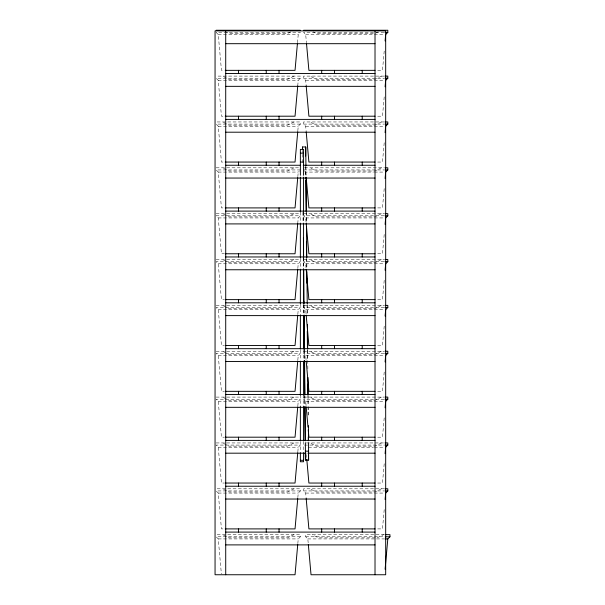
<?xml version="1.0" encoding="UTF-8"?>
<svg xmlns="http://www.w3.org/2000/svg" width="605" height="605" viewBox="0 0 605 605"><rect width="100%" height="100%" fill="white"/><g stroke="black" fill="none" stroke-linecap="round" stroke-linejoin="round"><path stroke-width="0.45" stroke-dasharray="3.02 2.27" d="M302.47 154.26L302.5 164.326M302.47 153.368L302.477 150.69M297.494 42.781L298.235 34.515L300.367 32.383L216.121 32.383L218.254 34.515L221.453 70.346L224.281 70.346M297.743 85.88L298.235 80.367L300.367 78.234L300.367 76.101L216.121 76.101M297.826 130.816L298.235 126.226L300.367 124.093L300.367 121.96L216.121 121.96M297.826 176.675L298.235 172.077L299.301 171.011M297.743 223.449L298.235 217.936L300.367 215.804L216.121 215.804L218.254 217.936L221.453 253.767L224.281 253.767M297.826 268.386L298.235 263.788L300.367 261.655L216.121 261.655L218.254 263.788L221.453 299.619L224.281 299.619M297.826 314.237L298.235 309.647L300.367 307.514L216.121 307.514L218.254 309.647L221.453 345.478L224.281 345.478M297.826 360.096L298.235 355.498L300.367 353.365L216.121 353.365L218.254 355.498L221.453 391.329L224.281 391.329M297.826 405.947L298.235 401.357L300.367 399.224L216.121 399.224L218.254 401.357L221.453 437.188L224.281 437.188M297.826 451.806L298.235 447.208L300.367 445.076L216.121 445.076L218.254 447.208L221.453 483.04L224.281 483.04M297.826 497.658L298.235 493.067L300.367 490.935L300.367 488.802L216.121 488.802M297.826 543.509L298.235 538.919L300.367 536.786L300.367 534.654L216.121 534.654M384.205 51.054L382.481 70.346L375.879 70.346M384.205 96.906L382.481 116.198L375.879 116.198M384.205 142.765L382.481 162.057L375.879 162.057M384.205 188.616L382.481 207.908L375.879 207.908M384.205 234.475L382.481 253.767L375.879 253.767M384.205 280.327L382.481 299.619L375.879 299.619M384.205 326.186L382.481 345.478L375.879 345.478M384.205 372.037L382.481 391.329L375.879 391.329M384.205 417.889L382.481 437.188L375.879 437.188M384.205 463.748L382.481 483.04L375.879 483.04M384.205 509.599L382.481 528.899L375.879 528.899M290.771 31.853L287.572 33.449L228.917 33.449L226.52 32.246M378.216 31.853L375.017 33.449L316.362 33.449L313.163 31.853M293.97 76.101L287.572 79.3L228.917 79.3L222.519 76.101M381.415 76.101L375.017 79.3L316.362 79.3L309.964 76.101M293.97 121.96L287.572 125.159L228.917 125.159L222.519 121.96M381.415 121.96L375.017 125.159L316.362 125.159L309.964 121.96M293.97 167.812L287.572 171.011L228.917 171.011L222.519 167.812M381.415 167.812L375.017 171.011L316.362 171.011L309.964 167.812M293.97 213.671L287.572 216.87L228.917 216.87L222.519 213.671M381.415 213.671L375.017 216.87L316.362 216.87L309.964 213.671M293.97 259.522L287.572 262.721L228.917 262.721L222.519 259.522M381.415 259.522L375.017 262.721L316.362 262.721L309.964 259.522M293.97 305.381L287.572 308.58L228.917 308.58L222.519 305.381M381.415 305.381L375.017 308.58L316.362 308.58L309.964 305.381M293.97 351.233L287.572 354.432L228.917 354.432L222.519 351.233M381.415 351.233L375.017 354.432L316.362 354.432L309.964 351.233M293.97 397.092L287.572 400.291L228.917 400.291L222.519 397.092M381.415 397.092L375.017 400.291L316.362 400.291L309.964 397.092M293.97 442.943L287.572 446.142L228.917 446.142L222.519 442.943M381.415 442.943L375.017 446.142L316.362 446.142L309.964 442.943M293.97 488.802L287.572 492.001L228.917 492.001L222.519 488.802M381.415 488.802L375.017 492.001L316.362 492.001L309.964 488.802M293.97 534.654L287.572 537.853L228.917 537.853L222.519 534.654M377.149 537.853L383.547 534.654M384.069 32.383L303.566 32.383L305.699 34.515L306.44 42.781M218.254 34.515L298.235 34.515M305.699 34.515L373.444 34.515M374.389 34.515L383.797 34.515M384.069 76.101L303.566 76.101L303.566 78.234L305.699 80.367L306.19 85.88M300.367 78.234L216.121 78.234L218.254 80.367L221.453 116.198L224.281 116.198M303.566 78.234L384.069 78.234M218.254 80.367L298.235 80.367M305.699 80.367L373.444 80.367M374.389 80.367L383.797 80.367M384.069 121.96L303.566 121.96L303.566 124.093L305.699 126.226L306.107 130.816M300.367 124.093L216.121 124.093L218.254 126.226L221.453 162.057L224.281 162.057M303.566 124.093L384.069 124.093M218.254 126.226L298.235 126.226M305.699 126.226L373.444 126.226M374.389 126.226L383.797 126.226M216.121 167.812L299.43 167.812M304.504 167.812L384.069 167.812M300.367 169.945L216.121 169.945L218.254 172.077L221.453 207.908L224.281 207.908M303.566 169.945L384.069 169.945M218.254 172.077L298.235 172.077M304.633 171.011L305.699 172.077L373.444 172.077M374.389 172.077L383.797 172.077M216.121 213.671L300.367 213.671M303.566 213.671L384.069 213.671M384.069 215.804L303.566 215.804L305.699 217.936L306.19 223.449M218.254 217.936L298.235 217.936M305.699 217.936L373.444 217.936M374.389 217.936L383.797 217.936M216.121 259.522L300.367 259.522M303.566 259.522L384.069 259.522M384.069 261.655L303.566 261.655L305.699 263.788L306.107 268.386M218.254 263.788L298.235 263.788M305.699 263.788L373.444 263.788M374.389 263.788L383.797 263.788M216.121 305.381L300.367 305.381M303.566 305.381L384.069 305.381M384.069 307.514L303.566 307.514L305.699 309.647L306.107 314.237M218.254 309.647L298.235 309.647M305.699 309.647L373.444 309.647M374.389 309.647L383.797 309.647M216.121 351.233L300.367 351.233M303.566 351.233L384.069 351.233M384.069 353.365L303.566 353.365L305.699 355.498L306.107 360.096M218.254 355.498L298.235 355.498M305.699 355.498L373.444 355.498M374.389 355.498L383.797 355.498M216.121 397.092L300.367 397.092M303.566 397.092L384.069 397.092M384.069 399.224L303.566 399.224L305.699 401.357L306.107 405.947M218.254 401.357L298.235 401.357M305.699 401.357L373.444 401.357M374.389 401.357L383.797 401.357M216.121 442.943L300.367 442.943M306.372 442.943L384.069 442.943M304.504 445.076L384.069 445.076M218.254 447.208L298.235 447.208M308.52 447.208L373.444 447.208M374.389 447.208L383.797 447.208M384.069 488.802L303.566 488.802L303.566 490.935L305.699 493.067L306.107 497.658M300.367 490.935L216.121 490.935L218.254 493.067L221.453 528.899L224.281 528.899M303.566 490.935L384.069 490.935M218.254 493.067L298.235 493.067M305.699 493.067L373.444 493.067M374.389 493.067L383.797 493.067M384.326 534.654L305.699 534.654L305.699 536.786L307.832 538.919L308.24 543.509M300.367 536.786L216.121 536.786L218.254 538.919L221.37 573.835M305.699 536.786L384.326 536.786M375.289 537.853L318.495 537.853L312.097 534.654M218.254 538.919L298.235 538.919M307.832 538.919L384.046 538.919M305.699 172.077L306.024 175.752M306.357 454.559L306.682 458.235M305.933 166.814L306.024 176.259M306.364 212.158L306.47 223.495M306.803 258.448L306.901 268.839M307.249 304.738L307.332 314.184M307.68 350.083L307.763 359.529M307.779 360.474L307.869 369.92M308.111 395.428L308.21 405.819M308.217 406.764L308.3 415.264M305.722 166.216L305.82 176.592M306.16 212.431L306.259 222.806M306.599 258.645L306.69 268.076M307.037 304.859L307.128 314.29M307.469 350.129L307.559 359.559M307.9 395.405L307.998 405.773M308.005 406.719L308.089 415.211M303.166 212.158L303.264 222.549M303.597 257.503L303.702 268.839M304.05 304.738L304.134 314.184M304.481 350.083L304.565 359.529M304.912 395.428L305.011 405.819M302.961 212.431L303.06 222.806M303.392 257.7L303.491 268.076M303.839 304.859L303.929 314.29M304.27 350.129L304.36 359.559M304.701 395.405L304.799 405.773M303.566 212.09L303.566 222.474M303.566 258.116L303.566 268.718M303.566 304.436L303.566 314.963M303.566 349.803L303.566 360.27M303.566 395.178L303.566 406.522M303.566 441.431L303.566 451.897M300.367 212.09L300.367 222.474M300.367 258.116L300.367 268.718M300.367 303.642L300.367 314.963M300.367 349.803L300.367 360.27M300.367 395.178L300.367 406.522M300.367 441.431L300.367 451.897"/><path stroke-width="0.91" d="M305.661 156.045L305.744 146.97L302.545 146.97L302.492 149.76M308.558 442.663L308.618 460.087L305.419 460.087L305.359 442.663M297.41 43.704L295.036 70.346L225.226 70.346M297.743 85.88L295.036 116.198L225.226 116.198M297.743 131.739L295.036 162.057L225.226 162.057M297.743 177.59L295.036 207.908L225.226 207.908M297.743 223.449L295.036 253.767L225.226 253.767M297.743 269.301L295.036 299.619L225.226 299.619M297.743 315.16L295.036 345.478L225.226 345.478M297.743 361.011L295.036 391.329L225.226 391.329M297.743 406.87L295.036 437.188L225.226 437.188M297.743 452.721L295.036 483.04L225.226 483.04M297.743 498.58L295.036 528.899L225.226 528.899M297.743 544.432L295.036 574.75L215.055 574.75L215.055 30.893L385.68 30.893L385.68 574.75L311.03 574.75L308.323 544.432M385.105 40.943L385.68 34.515L387.813 32.383L387.813 30.25L303.566 30.25M385.105 86.802L385.68 80.367L387.813 78.234L387.813 76.101L385.007 76.101M385.105 132.654L385.68 126.226L387.813 124.093L387.813 121.96L385.007 121.96M385.105 178.513L385.68 172.077L387.813 169.945L387.813 167.812L385.007 167.812M385.105 224.364L385.68 217.936L387.813 215.804L387.813 213.671L385.007 213.671M385.105 270.223L385.68 263.788L387.813 261.655L387.813 259.522L385.007 259.522M385.105 316.075L385.68 309.647L387.813 307.514L387.813 305.381L385.007 305.381M385.105 361.934L385.68 355.498L387.813 353.365L387.813 351.233L385.007 351.233M385.105 407.785L385.68 401.357L387.813 399.224L387.813 397.092L385.007 397.092M385.105 453.644L385.68 447.208L387.813 445.076L387.813 442.943L385.007 442.943M385.105 499.496L385.68 493.067L387.813 490.935L387.813 488.802L385.007 488.802M385.105 569.237L387.813 538.919L389.945 536.786L389.945 534.654L385.264 534.654M216.121 30.25L300.367 30.25M385.007 32.383L387.813 32.383M225.718 43.689L375.017 43.689M375.017 70.346L308.898 70.346L306.523 43.704M225.718 73.545L375.017 73.545M385.007 78.234L387.813 78.234M225.718 86.341L375.017 86.341M375.017 116.198L308.898 116.198L306.19 85.88M225.718 119.397L375.017 119.397M385.007 124.093L387.813 124.093M225.718 132.2L375.017 132.2M300.367 153.141L303.566 153.141M300.367 162.072L303.566 162.072M375.017 162.057L308.898 162.057L306.19 131.739M225.718 165.256L300.367 165.256M303.203 165.256L375.017 165.256M385.007 169.945L387.813 169.945M225.718 178.052L375.017 178.052M375.017 207.908L308.898 207.908L306.19 177.59M225.718 211.107L375.017 211.107M385.007 215.804L387.813 215.804M225.718 223.91L375.017 223.91M375.017 253.767L308.898 253.767L306.19 223.449M225.718 256.966L375.017 256.966M385.007 261.655L387.813 261.655M225.718 269.762L375.017 269.762M375.017 299.619L308.898 299.619L306.19 269.301M225.718 302.818L375.017 302.818M385.007 307.514L387.813 307.514M225.718 315.613L375.017 315.613M375.017 345.478L308.898 345.478L306.19 315.16M225.718 348.677L375.017 348.677M385.007 353.365L387.813 353.365M225.718 361.472L375.017 361.472M375.017 391.329L308.898 391.329L306.19 361.011M225.718 394.528L375.017 394.528M385.007 399.224L387.813 399.224M225.718 407.324L375.017 407.324M375.017 437.188L308.898 437.188L308.24 429.837M225.718 440.387L375.017 440.387M385.007 445.076L387.813 445.076M305.442 451.164L308.641 451.164M225.718 453.183L306.039 453.183M307.93 453.183L375.017 453.183M300.367 460.307L303.566 460.307M375.017 483.04L308.898 483.04L306.765 459.15M225.718 486.238L375.017 486.238M385.007 490.935L387.813 490.935M225.718 499.034L375.017 499.034M375.017 528.899L308.898 528.899L306.19 498.58M225.718 532.097L375.017 532.097M385.264 536.786L389.945 536.786M384.992 538.919L387.813 538.919M225.718 544.893L375.017 544.893M306.19 406.87L307.998 427.077M308.618 460.087L308.444 452.933M305.419 460.087L305.245 452.933M305.744 146.97L305.926 165.868M306.032 177.204L306.357 211.213M306.501 226.33L306.796 257.503M306.932 271.675L307.234 303.793M307.431 324.575L307.665 349.138M307.937 377.475L308.096 394.483M308.399 425.655L308.542 440.773M305.85 180.366L306.153 211.485M306.433 241.667L306.591 257.7M306.788 278.451L306.833 283.17M307.287 331.268L307.438 347.3M307.794 384.084L307.892 394.46M308.293 436.901L308.331 440.674M302.545 146.97L302.576 149.806M303.407 237.667L303.597 257.503M303.718 269.785L304.035 303.793M304.149 315.129L304.466 349.138M304.58 360.474L304.897 394.483M305.018 406.764L305.344 440.773M303.801 301.086L303.823 302.976M303.937 315.235L304.262 349.191M304.368 360.504L304.693 394.46M304.807 406.719L305.132 440.674M375.017 30.893L375.017 574.75M362.221 70.346L362.221 73.545M362.221 116.198L362.221 119.397M362.221 162.057L362.221 165.256M362.221 207.908L362.221 211.107M362.221 253.767L362.221 256.966M362.221 299.619L362.221 302.818M362.221 345.478L362.221 348.677M362.221 391.329L362.221 394.528M362.221 437.188L362.221 440.387M362.221 483.04L362.221 486.238M362.221 528.899L362.221 532.097M334.489 70.346L334.489 73.545M334.489 116.198L334.489 119.397M334.489 162.057L334.489 165.256M334.489 207.908L334.489 211.107M334.489 253.767L334.489 256.966M334.489 299.619L334.489 302.818M334.489 345.478L334.489 348.677M334.489 391.329L334.489 394.528M334.489 437.188L334.489 440.387M334.489 483.04L334.489 486.238M334.489 528.899L334.489 532.097M321.694 70.346L321.694 73.545M321.694 116.198L321.694 119.397M321.694 162.057L321.694 165.256M321.694 207.908L321.694 211.107M321.694 253.767L321.694 256.966M321.694 299.619L321.694 302.818M321.694 345.478L321.694 348.677M321.694 391.329L321.694 394.528M321.694 437.188L321.694 440.387M321.694 483.04L321.694 486.238M321.694 528.899L321.694 532.097M303.566 175.284L303.566 149.412L300.367 149.412L300.367 175.284M303.566 177.174L303.566 211.795M303.566 223.139L303.566 257.397M303.566 269.459L303.566 303.642M303.566 315.78L303.566 348.941M303.566 361.147L303.566 395.186M303.566 406.515L303.566 440.553M303.566 452.759L303.566 461.766L300.367 461.766L300.367 452.759M300.367 177.174L300.367 211.795M300.367 223.139L300.367 257.397M300.367 269.459L300.367 303.642M300.367 315.78L300.367 348.941M300.367 361.147L300.367 395.186M300.367 406.515L300.367 440.553M279.041 70.346L279.041 73.545M279.041 116.198L279.041 119.397M279.041 162.057L279.041 165.256M279.041 207.908L279.041 211.107M279.041 253.767L279.041 256.966M279.041 299.619L279.041 302.818M279.041 345.478L279.041 348.677M279.041 391.329L279.041 394.528M279.041 437.188L279.041 440.387M279.041 483.04L279.041 486.238M279.041 528.899L279.041 532.097M266.245 70.346L266.245 73.545M266.245 116.198L266.245 119.397M266.245 162.057L266.245 165.256M266.245 207.908L266.245 211.107M266.245 253.767L266.245 256.966M266.245 299.619L266.245 302.818M266.245 345.478L266.245 348.677M266.245 391.329L266.245 394.528M266.245 437.188L266.245 440.387M266.245 483.04L266.245 486.238M266.245 528.899L266.245 532.097M238.514 70.346L238.514 73.545M238.514 116.198L238.514 119.397M238.514 162.057L238.514 165.256M238.514 207.908L238.514 211.107M238.514 253.767L238.514 256.966M238.514 299.619L238.514 302.818M238.514 345.478L238.514 348.677M238.514 391.329L238.514 394.528M238.514 437.188L238.514 440.387M238.514 483.04L238.514 486.238M238.514 528.899L238.514 532.097M225.718 30.893L225.718 574.75"/></g></svg>
